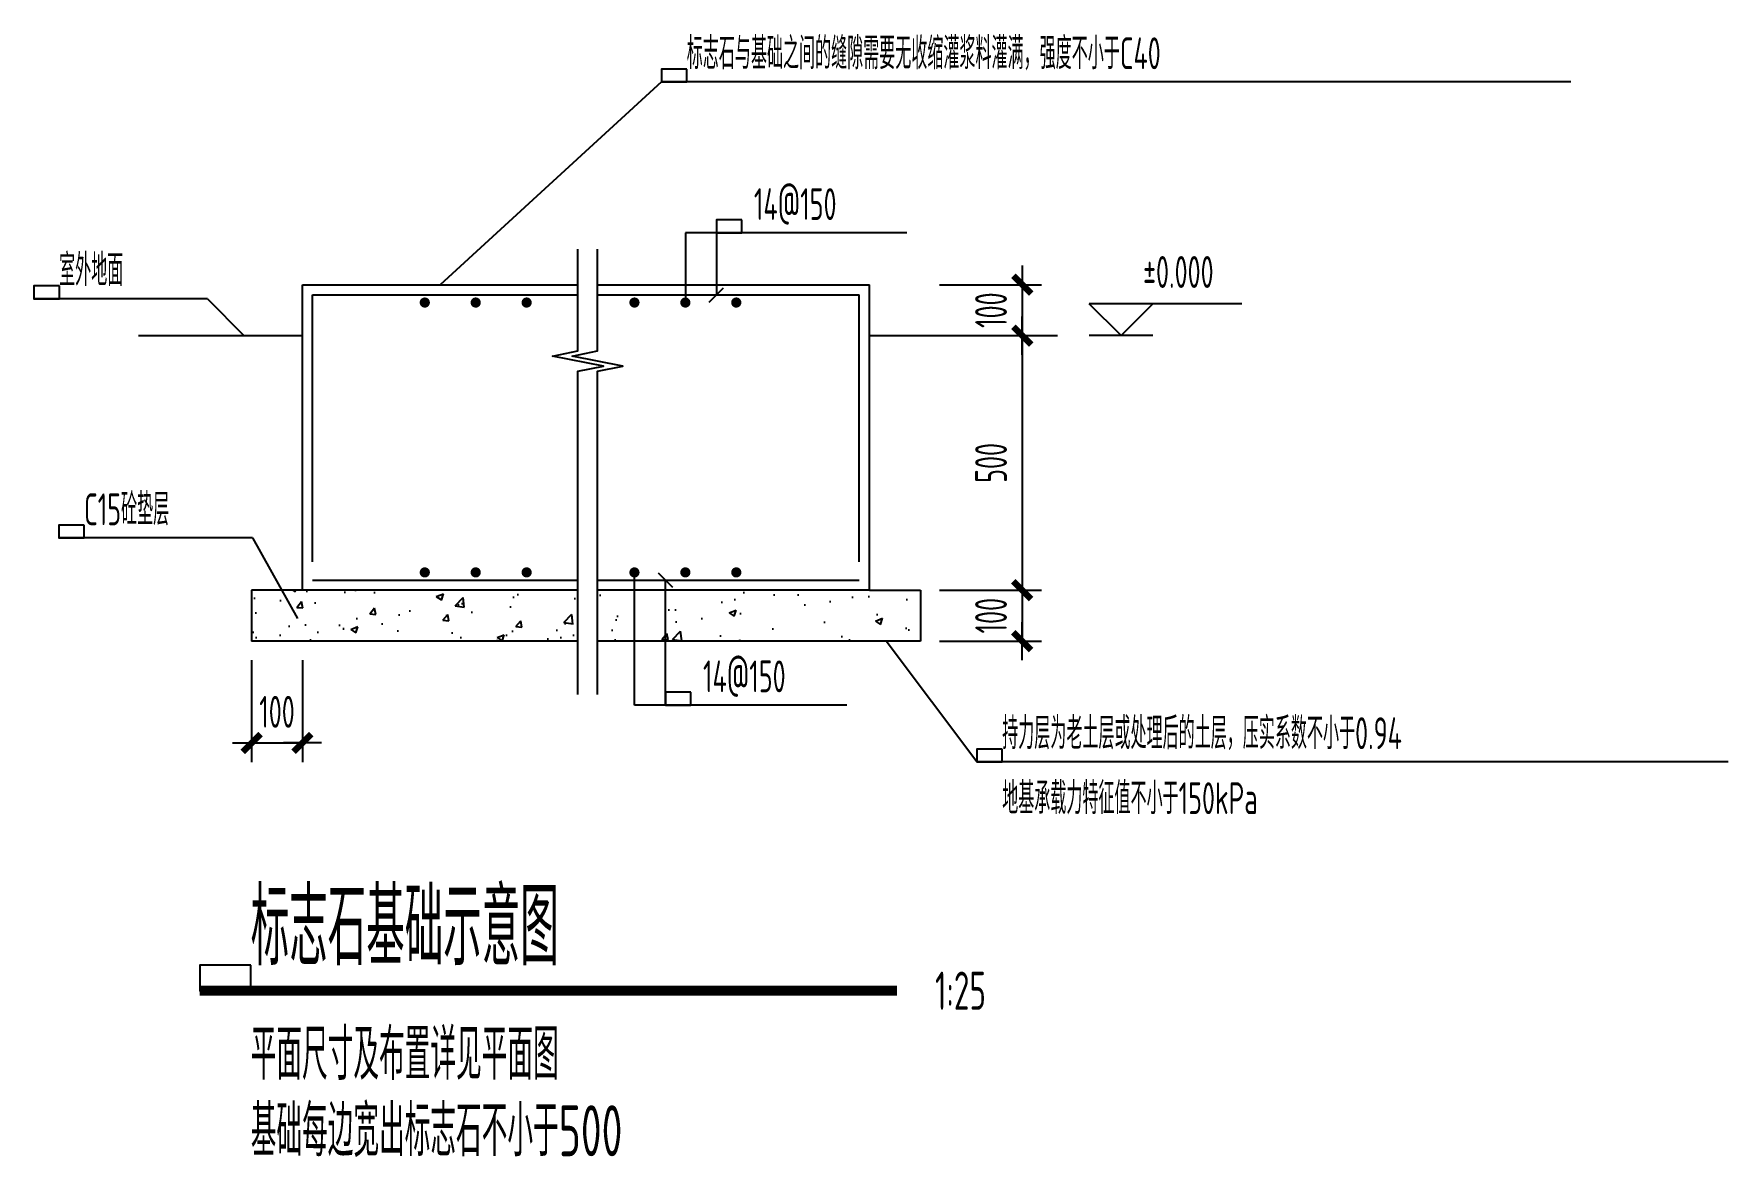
# Model space of a CAD drawing. Extents: x -469675 to 2400000, y -476501 to 2085364.
# Drawn here: x 765847 to 769174, y 486840 to 489046 of the extents above; entities that cross this region are included whole.
import ezdxf
from ezdxf.enums import TextEntityAlignment as Align

# ---------------------------------------------------------------- set-up
doc = ezdxf.new("R2010")
doc.units = 0
doc.header["$LTSCALE"] = 1000
doc.header["$MEASUREMENT"] = 0
doc.layers.get('0').update_dxf_attribs({"linetype": 'CONTINUOUS', "lineweight": 20})
doc.layers.get('Defpoints').update_dxf_attribs({"linetype": 'CONTINUOUS'})
for name, color, linetype in [('C-DETAIL', 3, 'CONTINUOUS'), ('C-DETAIL_DIM', 3, 'CONTINUOUS'), ('C-DETAIL_REIN', 40, 'CONTINUOUS'), ('C-DETAIL_TEXT', 4, 'CONTINUOUS'), ('C-LAYER1', 3, 'CONTINUOUS'), ('C-PLAN_TEXT', 3, 'CONTINUOUS')]:
    doc.layers.add(name, color=color, linetype=linetype)
doc.layers.add('C-注释', color=30, linetype='CONTINUOUS', plot=False)
doc.styles.add('DIM_FONT', font='gbxwxt.shx', dxfattribs={"width": 0.7, "bigfont": 'gbhzfs.shx'})
doc.styles.add('GBSTYLE', font='gbxwxt.shx', dxfattribs={"width": 0.7, "bigfont": 'gbhzfs.shx'})
doc.dimstyles.new('XB DIMN25', dxfattribs={"dimscale": 0.25, "dimtxt": 250, "dimasz": 1, "dimexe": 150, "dimexo": 150, "dimgap": 120, "dimtad": 1, "dimdec": 0, "dimzin": 0, "dimdsep": 46, "dimtxsty": 'DIM_FONT', "dimblk": '_dimx', "dimcen": 0.09, "dimclrd": 3, "dimclre": 3, "dimclrt": 7, "dimazin": 0, "dimtfac": 1, "dimtdec": 0, "dimtix": 1, "dimtmove": 2, "dimatfit": 3, "dimldrblk": '_dimx', "dimfxl": 0, "dimtolj": 1, "dimtzin": 0, "dimarcsym": 0})

# ---------------------------------------------------------------- blocks, each defined once
blk = doc.blocks.new('_dimx')
blk.add_line((-150, 0), (150, 0))
at = {"const_width": 50}
blk.add_lwpolyline([(-70, -70), (70, 70)], dxfattribs=at)
blk = doc.blocks.new('*D2267')
at = {"layer": 'C-DETAIL_DIM', "color": 3, "lineweight": -2, "ltscale": 0.25, "transparency": 16777216}
for p, q in [((767625, 488552.9), (767825, 488552.9)), ((767787.5, 488553.1), (767787.5, 488553.4)), ((767787.5, 488552.9), (767787.5, 488452.9)), ((767625, 488452.9), (767825, 488452.9)), ((767787.5, 488452.6), (767787.5, 488452.4))]:
    blk.add_line(p, q, dxfattribs=at)
at = {"layer": 'Defpoints', "color": 0, "ltscale": 0.25, "transparency": 16777216}
for p in [(767587.5, 488552.9), (767587.5, 488452.9), (767787.5, 488452.9)]:
    blk.add_point(p, dxfattribs=at)
at = {"layer": 'C-DETAIL_DIM', "color": 3, "lineweight": -2, "ltscale": 0.25, "transparency": 16777216, "xscale": 0.25, "yscale": 0.25, "zscale": 0.25}
for p, rotation in [((767787.5, 488552.9), 270), ((767787.5, 488452.9), 90)]:
    blk.add_blockref('_dimx', p, dxfattribs=dict(at, rotation=rotation))
at = {"layer": 'C-DETAIL_DIM', "color": 7, "ltscale": 0.25, "transparency": 16777216, "insert": (767726.2, 488502.9), "char_height": 62.5, "attachment_point": 5, "rotation": 90, "style": 'DIM_FONT'}
blk.add_mtext('\\A1;100', dxfattribs=at)
blk = doc.blocks.new('*D2268')
at = {"layer": 'C-DETAIL_DIM', "color": 3, "lineweight": -2, "ltscale": 0.25, "transparency": 16777216}
for p, q in [((767625, 488452.9), (767825, 488452.9)), ((767787.5, 488452.6), (767787.5, 487953.1)), ((767625, 487952.9), (767825, 487952.9))]:
    blk.add_line(p, q, dxfattribs=at)
at = {"layer": 'Defpoints', "color": 0, "ltscale": 0.25, "transparency": 16777216}
for p in [(767587.5, 488452.9), (767587.5, 487952.9), (767787.5, 487952.9)]:
    blk.add_point(p, dxfattribs=at)
at = {"layer": 'C-DETAIL_DIM', "color": 3, "lineweight": -2, "ltscale": 0.25, "transparency": 16777216, "xscale": 0.25, "yscale": 0.25, "zscale": 0.25}
for p, rotation in [((767787.5, 488452.9), 90), ((767787.5, 487952.9), 270)]:
    blk.add_blockref('_dimx', p, dxfattribs=dict(at, rotation=rotation))
at = {"layer": 'C-DETAIL_DIM', "color": 7, "ltscale": 0.25, "transparency": 16777216, "insert": (767726.2, 488202.9), "char_height": 62.5, "attachment_point": 5, "rotation": 90, "style": 'DIM_FONT'}
blk.add_mtext('\\A1;500', dxfattribs=at)
blk = doc.blocks.new('*D2269')
at = {"layer": 'C-DETAIL_DIM', "color": 3, "lineweight": -2, "ltscale": 0.25, "transparency": 16777216}
for p, q in [((767625, 487952.9), (767825, 487952.9)), ((767787.5, 487953.1), (767787.5, 487953.4)), ((767787.5, 487952.9), (767787.5, 487852.9)), ((767625, 487852.9), (767825, 487852.9)), ((767787.5, 487852.6), (767787.5, 487852.4))]:
    blk.add_line(p, q, dxfattribs=at)
at = {"layer": 'Defpoints', "color": 0, "ltscale": 0.25, "transparency": 16777216}
for p in [(767587.5, 487952.9), (767587.5, 487852.9), (767787.5, 487852.9)]:
    blk.add_point(p, dxfattribs=at)
at = {"layer": 'C-DETAIL_DIM', "color": 3, "lineweight": -2, "ltscale": 0.25, "transparency": 16777216, "xscale": 0.25, "yscale": 0.25, "zscale": 0.25}
for p, rotation in [((767787.5, 487952.9), 270), ((767787.5, 487852.9), 90)]:
    blk.add_blockref('_dimx', p, dxfattribs=dict(at, rotation=rotation))
at = {"layer": 'C-DETAIL_DIM', "color": 7, "ltscale": 0.25, "transparency": 16777216, "insert": (767726.2, 487902.9), "char_height": 62.5, "attachment_point": 5, "rotation": 90, "style": 'DIM_FONT'}
blk.add_mtext('\\A1;100', dxfattribs=at)
blk = doc.blocks.new('*D2270')
at = {"layer": 'C-DETAIL_DIM', "color": 3, "lineweight": -2, "ltscale": 0.25, "transparency": 16777216}
for p, q in [((766274, 487815.4), (766274, 487615.4)), ((766374, 487815.4), (766374, 487615.4)), ((766273.7, 487652.9), (766273.5, 487652.9)), ((766274, 487652.9), (766374, 487652.9)), ((766374.2, 487652.9), (766374.5, 487652.9))]:
    blk.add_line(p, q, dxfattribs=at)
at = {"layer": 'Defpoints', "color": 0, "ltscale": 0.25, "transparency": 16777216}
for p in [(766274, 487852.9), (766374, 487852.9), (766374, 487652.9)]:
    blk.add_point(p, dxfattribs=at)
at = {"layer": 'C-DETAIL_DIM', "color": 3, "lineweight": -2, "ltscale": 0.25, "transparency": 16777216, "xscale": 0.25, "yscale": 0.25, "zscale": 0.25}
blk.add_blockref('_dimx', (766274, 487652.9), dxfattribs=at)
at = {"layer": 'C-DETAIL_DIM', "color": 3, "lineweight": -2, "ltscale": 0.25, "transparency": 16777216, "xscale": 0.25, "yscale": 0.25, "zscale": 0.25, "rotation": 180}
blk.add_blockref('_dimx', (766374, 487652.9), dxfattribs=at)
at = {"layer": 'C-DETAIL_DIM', "color": 7, "ltscale": 0.25, "transparency": 16777216, "insert": (766324, 487714.1), "char_height": 62.5, "attachment_point": 5, "style": 'DIM_FONT'}
blk.add_mtext('\\A1;100', dxfattribs=at)
blk = doc.blocks.new('BG_symbol')
at = {"layer": 'C-LAYER1', "ltscale": 100}
for p, q in [((250, 0), (0, 250)), ((1200, 250), (0, 250)), ((500, 250), (250, 0)), ((500, 0), (0, 0))]:
    blk.add_line(p, q, dxfattribs=at)
blk = doc.blocks.new('BG')
at = {"layer": 'C-PLAN_TEXT'}
blk.add_blockref('BG_symbol', (0, 0), dxfattribs=at)
at = {"layer": 'C-PLAN_TEXT', "style": 'GBSTYLE', "width": 0.7}
blk.add_attdef('标高', text='', height=250, dxfattribs=at).set_placement((700, 500), align=Align.MIDDLE)

msp = doc.modelspace()

# ---------------------------------------------------------------- hatches: boundary and pattern name
at = {"layer": 'C-DETAIL', "ltscale": 0.25}
h = msp.add_hatch(dxfattribs=at)
h.set_pattern_fill('AR-CONC', color=8, scale=20, style=0)
h.set_pattern_definition([(50, (648780.24, 519371.63), (143.45204, -12.55043), [15, -165]), (355, (648780.24, 519371.63), (-27.75027, 150.43843), [12, -132]), (100.4514, (648792.2, 519370.58), (115.70188, 137.88791), [12.74804, -140.22842]), (46.1842, (648780.24, 519411.63), (213.4482, -33.1038), [22.5, -247.5]), (96.6356, (648798.03, 519408.87), (186.93254, 194.82357), [19.12206, -210.3426]), (351.1842, (648780.24, 519411.63), (186.9324, 194.82372), [18, -198]), (21, (648800.24, 519401.63), (119.38141, -80.52378), [15, -165]), (326, (648800.24, 519401.63), (48.66307, 145.03001), [12, -132]), (71.4514, (648810.2, 519394.92), (168.04453, 64.5061), [12.74804, -140.22842]), (37.5, (648780.245, 519371.63), (2.43197, 66.57877), [0, -130.4, 0, -134, 0, -132.5]), (7.5, (648780.245, 519371.63), (52.613907, 78.882342), [0, -76.4, 0, -127.4, 0, -50.5]), (327.5, (648735.645, 519371.63), (106.764487, -4.510974), [0, -50, 0, -156, 0, -207]), (317.5, (648715.645, 519371.63), (116.637234, 20.021), [0, -65, 0, -103.6, 0, -147])])
h.paths.add_polyline_path([(766914.8836, 487952.8945), (766373.9945, 487952.8945), (766273.9945, 487952.8945), (766273.9945, 487852.8945), (766914.8836, 487852.8945)])
h.paths.add_polyline_path([(767125.9228, 487952.8945), (766953.4245, 487952.8945), (766953.4245, 487852.8945), (767125.9228, 487852.8945)])
h.paths.add_polyline_path([(767186.8276, 487952.8945), (767125.9228, 487952.8945), (767125.9228, 487852.8945), (767186.8276, 487852.8945)])
h.paths.add_polyline_path([(767587.4664, 487952.8945), (767487.4664, 487952.8945), (767186.8276, 487952.8945), (767186.8276, 487852.8945), (767587.4664, 487852.8945)])

# ---------------------------------------------------------------- linework, layer by layer
for p, q in [((766373.9945, 488552.8945), (766914.8836, 488552.8945)), ((766373.9945, 487952.8945), (766373.9945, 488552.8945)), ((766953.4245, 488552.8945), (767487.4664, 488552.8945)), ((767487.4664, 487952.8945), (767487.4664, 488552.8945)), ((766052.037, 488452.8945), (766373.9945, 488452.8945)), ((767487.4664, 488452.8945), (767856.5421, 488452.8945)), ((766373.9945, 487952.8945), (766273.9945, 487952.8945)), ((766273.9945, 487952.8945), (766273.9945, 487852.8945)), ((766914.8836, 487952.8945), (766373.9945, 487952.8945)), ((767487.4664, 487952.8945), (766953.4245, 487952.8945)), ((767487.4664, 487952.8945), (767587.4664, 487952.8945)), ((767587.4664, 487952.8945), (767587.4664, 487852.8945)), ((766914.8836, 487852.8945), (766273.9945, 487852.8945)), ((767587.4664, 487852.8945), (766953.4245, 487852.8945))]:
    msp.add_line(p, q, dxfattribs=at)
at = {"layer": 'C-DETAIL', "ltscale": 0.25, "flags": 128}
for points in [[(766914.8836, 487748.3361), (766914.8836, 488382.8945), (766964.8836, 488392.8945), (766864.8836, 488412.8945), (766914.8836, 488422.8945), (766914.8836, 488622.8945)], [(766953.4245, 487748.3361), (766953.4245, 488382.8945), (767003.4245, 488392.8945), (766903.4245, 488412.8945), (766953.4245, 488422.8945), (766953.4245, 488622.8945)]]:
    msp.add_lwpolyline(points, dxfattribs=at)
at = {"layer": 'C-DETAIL', "color": 3, "linetype": 'Continuous', "ltscale": 0.25, "const_width": 20, "flags": 128}
msp.add_lwpolyline([(767541.2314, 487166.3099), (766172.4061, 487166.3099)], dxfattribs=at)
at = {"layer": 'C-DETAIL_REIN', "ltscale": 0.25}
for p, q in [((766393.9945, 488532.8945), (766914.8836, 488532.8945)), ((766393.9945, 488008.4563), (766393.9945, 488532.8945)), ((766953.4245, 488532.8945), (767467.4664, 488532.8945)), ((767467.4664, 488008.4563), (767467.4664, 488532.8945)), ((766393.9945, 487972.8945), (766914.8836, 487972.8945)), ((766953.4245, 487972.8945), (767467.4664, 487972.8945))]:
    msp.add_line(p, q, dxfattribs=at)
at = {"layer": 'C-DETAIL_REIN', "ltscale": 0.25, "const_width": 10}
for points in [[(766619.2115, 488517.8945, 1), (766609.2115, 488517.8945, 1)], [(766719.2115, 488517.8945, 1), (766709.2115, 488517.8945, 1)], [(766819.2115, 488517.8945, 1), (766809.2115, 488517.8945, 1)], [(767030.9228, 488517.8945, 1), (767020.9228, 488517.8945, 1)], [(767130.9228, 488517.8945, 1), (767120.9228, 488517.8945, 1)], [(767230.9228, 488517.8945, 1), (767220.9228, 488517.8945, 1)], [(766619.2115, 487987.8945, -1), (766609.2115, 487987.8945, -1)], [(766719.2115, 487987.8945, -1), (766709.2115, 487987.8945, -1)], [(766819.2115, 487987.8945, -1), (766809.2115, 487987.8945, -1)], [(767030.9228, 487987.8945, -1), (767020.9228, 487987.8945, -1)], [(767130.9228, 487987.8945, -1), (767120.9228, 487987.8945, -1)], [(767230.9228, 487987.8945, -1), (767220.9228, 487987.8945, -1)]]:
    msp.add_lwpolyline(points, format="xyb", close=True, dxfattribs=at)
at = {"layer": 'C-DETAIL_TEXT', "ltscale": 0.25}
for p, q in [((767078.8728, 488951.1939), (766644.439, 488552.8945)), ((768864.7143, 488951.1939), (767078.8728, 488951.1939)), ((767560.8571, 488655.0312), (767125.9228, 488655.0312)), ((767125.9228, 488655.0312), (767125.9228, 488517.8945)), ((767186.8276, 488655.0312), (767186.8276, 488532.8945)), ((766187.4042, 488525.5203), (765846.5563, 488525.5203)), ((766187.4042, 488525.5203), (766258.5748, 488452.8945)), ((767172.6854, 488518.7524), (767200.9697, 488547.0366)), ((766276.1204, 488055.5113), (765895.3568, 488055.5113)), ((766276.1204, 488055.5113), (766364.2537, 487897.383)), ((767025.9228, 487727.4765), (767025.9228, 487987.8945)), ((767072.6854, 487987.0366), (767100.9697, 487958.7524)), ((767086.8276, 487727.4765), (767086.8276, 487972.8945)), ((767698.3297, 487615.7961), (767520.1218, 487852.8945)), ((767442.849, 487727.4765), (767025.9228, 487727.4765)), ((769173.6766, 487615.7961), (767698.3297, 487615.7961))]:
    msp.add_line(p, q, dxfattribs=at)
at = {"layer": 'C-注释'}
for points in [[(767128.8728, 488976.1939), (767078.8728, 488976.1939), (767078.8728, 488951.1939), (767128.8728, 488951.1939)], [(767236.8276, 488680.0312), (767186.8276, 488680.0312), (767186.8276, 488655.0312), (767236.8276, 488655.0312)], [(765896.5563, 488550.5203), (765846.5563, 488550.5203), (765846.5563, 488525.5203), (765896.5563, 488525.5203)], [(765945.3568, 488080.5113), (765895.3568, 488080.5113), (765895.3568, 488055.5113), (765945.3568, 488055.5113)], [(767136.8276, 487752.4765), (767086.8276, 487752.4765), (767086.8276, 487727.4765), (767136.8276, 487727.4765)], [(767748.3297, 487640.7961), (767698.3297, 487640.7961), (767698.3297, 487615.7961), (767748.3297, 487615.7961)], [(766272.4061, 487216.3099), (766172.4061, 487216.3099), (766172.4061, 487166.3099), (766272.4061, 487166.3099)]]:
    msp.add_lwpolyline(points, close=True, dxfattribs=at)

# ---------------------------------------------------------------- block references
at = {"layer": 'C-LAYER1', "ltscale": 0.25}
ref = msp.add_blockref('BG', (767919.0421, 488452.8945), dxfattribs=dict(at, xscale=0.25, yscale=0.25, zscale=0.25))
ref.add_attrib('标高', '%%p0.000', dxfattribs={"height": 62.5, "style": 'GBSTYLE', "width": 0.7}).set_placement((768094.0421, 488577.8945), align=Align.MIDDLE)

# ---------------------------------------------------------------- texts
at = {"layer": 'C-DETAIL', "color": 30, "ltscale": 0.25, "style": 'GBSTYLE', "width": 0.7}
msp.add_text('标志石基础示意图', height=150, rotation=0, dxfattribs=at).set_placement((766272.4061, 487216.3099))
at = {"layer": 'C-DETAIL', "color": 3, "ltscale": 0.25, "style": 'GBSTYLE', "width": 0.7}
for s, height, rotation, p in [('1:25', 75, 359.9999999, (767616.2314, 487128.8099)), ('平面尺寸及布置详见平面图', 100, 0, (766272.4061, 486991.3099)), ('基础每边宽出标志石不小于500', 100, 0, (766272.4061, 486841.3099))]:
    msp.add_text(s, height=height, rotation=rotation, dxfattribs=at).set_placement(p)
at = {"layer": 'C-DETAIL_TEXT', "ltscale": 0.25, "style": 'GBSTYLE', "width": 0.7}
for s, rotation, p in [('标志石与基础之间的缝隙需要无收缩灌浆料灌满，强度不小于C40', 359.9999999, (767128.6601, 488976.1939)), ('\xa014@150', 359.9999999, (767236.8276, 488680.0312)), ('室外地面', 359.9999999, (765896.1005, 488550.5203)), ('C15砼垫层', 359.9999999, (765945.144, 488080.5113)), ('\xa014@150', 359.9999999, (767136.8276, 487752.4765)), ('持力层为老土层或处理后的土层，压实系数不小于0.94', 359.9999999, (767748.1169, 487640.7961)), ('地基承载力特征值不小于150kPa', 0.0000001, (767748.1169, 487513.1646))]:
    msp.add_text(s, height=62.5, rotation=rotation, dxfattribs=at).set_placement(p)

# ---------------------------------------------------------------- dimensions: what is measured, and where the dimension line sits
at = {"layer": 'C-DETAIL_DIM', "ltscale": 0.25}
for base, p1, p2, picture, middle in [((767787.4664, 488452.8945), (767587.4664, 488552.8945), (767587.4664, 488452.8945), '*D2267', (767726.2164, 488502.8945)), ((767787.4664, 487952.8945), (767587.4664, 488452.8945), (767587.4664, 487952.8945), '*D2268', (767726.2164, 488202.8945)), ((767787.4664, 487852.8945), (767587.4664, 487952.8945), (767587.4664, 487852.8945), '*D2269', (767726.2164, 487902.8945))]:
    dim = msp.add_linear_dim(base=base, p1=p1, p2=p2, angle=270, dimstyle='XB DIMN25', dxfattribs=at)
    dim.commit()
    dim.dimension.update_dxf_attribs({"geometry": picture, "text_midpoint": middle})
dim = msp.add_linear_dim(base=(766373.9945, 487652.8945), p1=(766273.9945, 487852.8945), p2=(766373.9945, 487852.8945), dimstyle='XB DIMN25', dxfattribs=at)
dim.commit()
dim.dimension.update_dxf_attribs({"geometry": '*D2270', "text_midpoint": (766323.9945, 487714.1445)})

doc.saveas('drawing.dxf')
